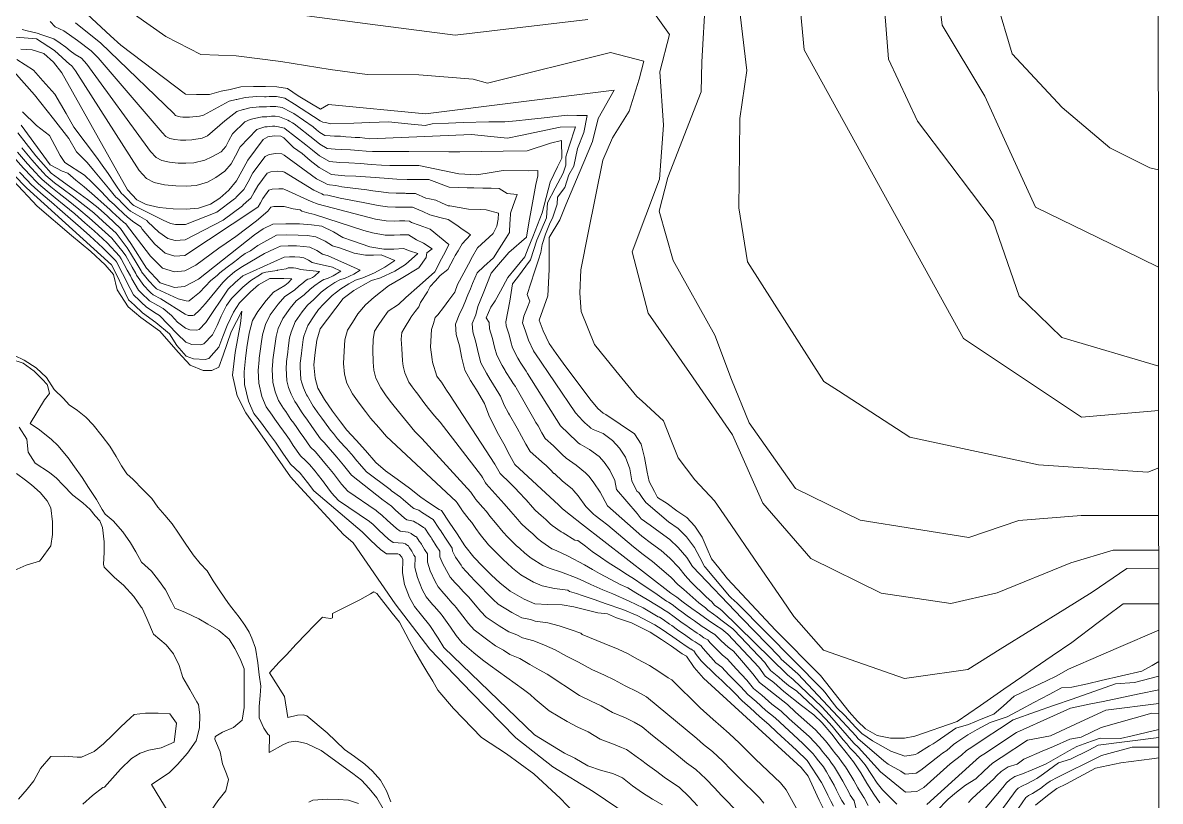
# Model space of a CAD drawing. Header units: metres. Extents: x 47 to 1988, y 46 to 663.
# Drawn here: x 567.4 to 788.3, y 393.2 to 544.3 of the extents above; entities that cross this region are included whole.
import ezdxf

# ---------------------------------------------------------------- set-up
doc = ezdxf.new("R2010")
doc.units = ezdxf.units.M
doc.layers.add('01_Fina', color=7, linetype='Continuous')

msp = doc.modelspace()

# ---------------------------------------------------------------- linework, layer by layer
at = {"layer": '01_Fina', "linetype": 'Continuous', "lineweight": 9}
for p, q in [((578.78, 537.42), (578.78, 537.42)), ((576.52, 536.17), (576.52, 536.17)), ((608.98, 529.36), (608.98, 529.36)), ((620.19, 528.49), (620.19, 528.49)), ((610.26, 527.43), (610.26, 527.43)), ((619.53, 526.93), (619.53, 526.93)), ((611.54, 525.5), (611.54, 525.5)), ((618.2, 523.8), (618.2, 523.8)), ((618.86, 525.36), (618.86, 525.36)), ((626.99, 512.8), (626.99, 512.8)), ((626.62, 510.8), (626.62, 510.8)), ((620.19, 492.4), (620.19, 492.4)), ((593.94, 487.46), (593.94, 487.46)), ((647.49, 487.08), (647.49, 487.08)), ((655.36, 487.62), (655.36, 487.62)), ((657.94, 486.09), (657.94, 486.09)), ((615.81, 468.12), (615.81, 468.12)), ((623.09, 458.55), (623.09, 458.55)), ((656.66, 456.01), (656.66, 456.01)), ((657.26, 454.97), (657.26, 454.97)), ((650.48, 426.99), (650.48, 426.99)), ((724.05, 409.88), (724.05, 409.88)), ((724.77, 410.62), (724.77, 410.62)), ((744.55, 404.61), (744.55, 404.61)), ((746.02, 402.54), (746.02, 402.54))]:
    msp.add_line(p, q, dxfattribs=at)
at = {"layer": '01_Fina', "lineweight": 9}
for points in [[(49.18, 45.57), (788.27, 45.57), (787.83, 663.43), (48.74, 663.43), (49.18, 45.57)], [(787.97, 469.01), (772.97, 467.75), (750.08, 483), (719.12, 539.02), (716.7, 565.28), (717.32, 583.32), (671.51, 593.63), (641.95, 594.26), (608.88, 605.38), (593.62, 615.23), (569.7, 639.14), (557.33, 657.28), (551.29, 663.43)], [(787.95, 496.85), (781.23, 500.12), (764.02, 508.49), (758.04, 521.62), (754.2, 530.05), (745.96, 543.8), (742.28, 573.61), (733.75, 591.79), (731.06, 597.53), (730.93, 608.64), (722.66, 608.54), (719.12, 608.5), (714.97, 608.46), (707.65, 610.32), (693.7, 609.61), (685.89, 610.59), (665.11, 616.32), (632.5, 631.26), (620.37, 636.82), (596.03, 654.22), (594.48, 659.66), (593.41, 663.43)], [(787.94, 515.71), (786.22, 516.1), (778.51, 520.01), (769.21, 527.84), (759.55, 538.23), (756.48, 548.43), (755.01, 564.32), (753.42, 575.81), (739.02, 605.91), (738.64, 616.65), (733.35, 617.94), (724.86, 619.99), (713.07, 622.85), (697.55, 620.54), (675.77, 625.43), (658.4, 633.38), (646.17, 640.84), (637.1, 646.37), (630.14, 652.7), (623.66, 659.3), (621.56, 663.43)], [(787.97, 477.61), (769.19, 483.2), (764.64, 487.57), (760.85, 491.21), (755.82, 505.77), (747.39, 516.88), (741.12, 525.14), (735.51, 537.18), (733.96, 556.99)], [(788, 431.52), (781.06, 431.52), (777.76, 429.03), (776.25, 427.9), (771.12, 424.03), (767.3, 421.41), (763.81, 419.01), (761.38, 417.34), (757.93, 414.96), (753.34, 411.81), (748.82, 408.7), (740.62, 405.82), (738.63, 405.47), (735.88, 405.42), (733.32, 405.94), (731.05, 407.25), (729.51, 408.74), (727.88, 410.55), (722.3, 417.58), (713.57, 426.39), (704.26, 436.35), (702.57, 438.49), (701.15, 440.25), (700.28, 442.2), (699.35, 444.42), (697.89, 446.55), (696.33, 448.25), (694.42, 449.55), (692.52, 450.98), (690.68, 452.16), (690.04, 453.32), (689.02, 455.27), (688.64, 457.04), (688.15, 459.91), (687.47, 462.5), (686.19, 464.5), (680.63, 468.23), (680.08, 468.51), (679.09, 469.42), (677.51, 471.27), (672.33, 478.24), (670.97, 480.09), (669.64, 482.04), (668.48, 484.49), (667.69, 486.58), (669.34, 491.26), (669.59, 496.38), (669.59, 502.61), (671.66, 506.02), (672.88, 508.95), (675.44, 515.08), (676.33, 517.21), (678, 521.22), (679.11, 525.67), (682.24, 531.2), (645.61, 526.57), (626.76, 528.39), (625.22, 527.49), (623.17, 528.75), (620.85, 530.06), (618.83, 531.48), (616.75, 531.86), (614.56, 531.88), (612.23, 531.89), (609.74, 531.82), (607.7, 531.3), (605.9, 531.02), (603.65, 530.36), (601.16, 530.37), (598.97, 530.39), (586.43, 539.89), (584.46, 541.7), (577.11, 548.49)], [(787.99, 448.66), (772.95, 448.66), (760.84, 447.71), (751.1, 444.38), (730.02, 447.76), (717.45, 453.9), (708.43, 466.6), (704.99, 475.02), (701.77, 483.62), (693.7, 498.1), (690.97, 507.71), (692.63, 514.24), (699.16, 530.89), (699.27, 536.71), (699.96, 549.2)], [(787.98, 457.87), (785.89, 457.05), (764.63, 458.49), (739.64, 463.84), (725.81, 472.81), (722.96, 474.66), (708.15, 497.87), (706.44, 508.37), (706.56, 519.23), (706.63, 525.68), (707.99, 535.03), (707.15, 542.07), (706.31, 549.22)], [(787.99, 438.45), (781.8, 438.34), (775.04, 433.78), (769.74, 430.49), (757.2, 422.71), (750.88, 418.79), (740.87, 417.34), (738.6, 417.01), (722.86, 422.53), (717.13, 429.07), (714.91, 432.3), (710.18, 439.16), (704.15, 447.91), (701.69, 451.48), (697.88, 455.59), (694.64, 459.83), (693.14, 463.7), (691.83, 467.05), (687.68, 470.81), (686.64, 471.75), (682.56, 476.74), (678.41, 481.81), (675.81, 488.22), (675.59, 491.81), (675.74, 496.33), (677.17, 503.47), (680.02, 517.61), (681.91, 521.92), (685.15, 527.11), (687.09, 533.29), (688.01, 536.83), (681.52, 538.52), (657.65, 532.54), (654.87, 533.35), (644.31, 534.14), (634.25, 534.21), (627.07, 535.22), (617.52, 536.73), (608.83, 537.87), (602, 538.09), (595.16, 541.63), (589.12, 545.87)], [(677.13, 544.88), (651.37, 541.83), (634.87, 544), (610.26, 547.24)], [(787.99, 441.91), (779.1, 441.91), (770.89, 439.44), (756.58, 433.66), (747.6, 431.56), (734.07, 433.55), (720.42, 440.31), (711.09, 451.03), (705.24, 464.28), (696.84, 476.4), (688.86, 487.92), (685.76, 499.83), (691.01, 513.93), (691.82, 524.37), (691.12, 534.74), (692.97, 541.96), (690.07, 546.05)], [(788.01, 420.31), (786.69, 419.57), (784.73, 418.46), (776.79, 416.62), (774.16, 416.01), (771.12, 415.31), (769.08, 415.19), (766.69, 413.92), (763.71, 412.33), (761.36, 411.09), (758.55, 409.59), (755.25, 408.51), (752.7, 407.09), (750.93, 406.1), (748.8, 404.69), (748.12, 404.24), (747.47, 403.66), (746.82, 403.03), (746.02, 402.54), (745.32, 402), (741.79, 399.2), (740.88, 398.65), (738.75, 398.44), (737.89, 399.04), (735.41, 400.42), (734.6, 401.07), (729.54, 405.4), (729.23, 405.8), (724.77, 410.62), (717.9, 417.95), (716.87, 418.81), (716.22, 419.41), (714.66, 420.74), (714.31, 421.24), (707.12, 428.67), (697.46, 438.74), (696.32, 440.52), (694.67, 442.41), (693.02, 443.98), (691.14, 445.33), (689.25, 446.77), (687.46, 448.02), (686.69, 449.01), (682.69, 453.71), (682.38, 455.44), (681.37, 457.47), (680.31, 458.97), (679.31, 460.08), (677.46, 461.47), (675.64, 462.5), (675.31, 462.67), (674.98, 463), (671.8, 466.07), (665.4, 476.21), (665.14, 476.64), (663.98, 478.43), (663.91, 478.54), (663.52, 479.18), (662.51, 481.18), (662.15, 482.37), (661.82, 483.71), (661.25, 485.45), (661.19, 486.25), (661.98, 490.23), (662.52, 493.63), (663.45, 494.86), (665.98, 498.23), (667.25, 502.1), (669.08, 506.39), (669.29, 509.29), (670.81, 512.18), (672.33, 515.05), (672.85, 516.65), (672.87, 518.22), (673.53, 520.34), (674.7, 524.08), (671.76, 524.01), (664.07, 522.37), (661.52, 521.9), (658.32, 522.21), (654.55, 522.57), (634.8, 521.72), (632.82, 522.03), (631.94, 522.03), (631.14, 522.06), (630.15, 522.14), (629.1, 522.23), (627.95, 522.29), (627.1, 522.3), (626.08, 522.41), (625.11, 522.96), (624.42, 523.51), (623.79, 524.04), (620.03, 526.64), (619.53, 526.93), (617.79, 527.81), (616.54, 528.04), (615.46, 528.04), (614.72, 527.97), (614.49, 527.97), (613.32, 527.98), (611.48, 527.74), (610.26, 527.43), (610.17, 527.42), (609, 527.02), (606.63, 525.26), (603.29, 522.31), (602.23, 521.84), (600.21, 521.54), (599.05, 521.48), (598.03, 521.5), (596.93, 521.6), (595.93, 521.83), (595.21, 522.21), (594.48, 522.98), (582.04, 537.43), (580.67, 538.85), (578.03, 540.85), (575.37, 542.7), (573.71, 543.5), (572.74, 544.48)], [(788, 426.4), (780.14, 423.01), (776.76, 421.56), (770.43, 418.83), (768.09, 417.47), (766.16, 416.54), (762.77, 414.92), (759.92, 413.56), (757.81, 411.72), (755.97, 410.11), (753.53, 409.11), (751.07, 408.1), (748.56, 407.4), (744.95, 404.86), (744.55, 404.61), (744.2, 404.34), (743.46, 403.92), (741.2, 402.51), (740.73, 402.24), (738.69, 401.95), (735.94, 402.92), (732.41, 404.91), (730.3, 406.33), (729.08, 407.58), (727.06, 409.85), (725.49, 411.35), (724.09, 413.07), (723.2, 414.3), (722.7, 414.86), (706.09, 431.63), (704.97, 432.68), (704.63, 432.97), (699.93, 438.61), (699.8, 438.76), (698.87, 440.47), (697.84, 442.47), (696.28, 444.48), (694.67, 446.12), (692.78, 447.44), (688.36, 451.17), (687.67, 452.13), (687.01, 453.14), (686.67, 453.4), (685.66, 455.38), (685.26, 457.68), (684.42, 459.99), (683.25, 461.73), (681.93, 463.2), (680.09, 464.53), (678.14, 465.36), (677.7, 465.59), (677.53, 465.76), (677.44, 465.84), (676.56, 466.66), (676.5, 466.72), (676.17, 467.04), (674.74, 468.57), (666.81, 480.23), (666.78, 480.29), (666.58, 480.62), (665.59, 482.64), (665.32, 483.43), (665.03, 484.43), (664.47, 486.01), (664.71, 487.32), (665.4, 489.06), (665.88, 490.26), (665.35, 491.56), (666.79, 495.93), (667.55, 498.23), (668.03, 499.68), (668.23, 501.24), (668.88, 503.27), (669.71, 505.18), (670.3, 506.53), (671.17, 509.06), (671.26, 510.41), (672.69, 512.29), (673.41, 514.73), (674.43, 516.43), (675.14, 519.89), (676.33, 522.96), (676.99, 526.25), (674.99, 526.29), (673.13, 526.32), (668.65, 525.84), (665.59, 525.51), (663.19, 525.25), (661.04, 525.02), (657.93, 525.05), (652.91, 524.92), (650.06, 524.79), (646.9, 524.66), (645.54, 524.31), (642.18, 524.65), (638.43, 525.02), (634.79, 524.9), (631.71, 524.8), (627.25, 524.65), (626.16, 524.9), (625.65, 524.95), (625.16, 525.23), (620.19, 528.49), (618.31, 529.64), (616.65, 529.95), (615.25, 529.96), (614.64, 529.92), (614.33, 529.92), (612.78, 529.93), (610.61, 529.78), (608.98, 529.36), (608.86, 529.35), (607.45, 529.02), (602.49, 526.34), (601.7, 526.11), (599.76, 525.96), (599.01, 525.93), (598.5, 525.94), (597.95, 526), (597.45, 526.11), (597.09, 526.3), (596.72, 526.68), (584.24, 538.66), (582.56, 540.28), (577.64, 544.28)], [(737.14, 392.61), (734.34, 395.4), (733.31, 396.72), (732.2, 398.42), (730.98, 400.25), (729.68, 401.82), (729.64, 401.88), (728.88, 402.66), (728.03, 403.56), (727.4, 404.34), (726.72, 405.14), (724.6, 407.75), (723.33, 409.15), (723.32, 409.15), (721.89, 410.62), (717.68, 414.58), (716.08, 415.64), (714.93, 416.65), (714.24, 417.28), (712.59, 418.56), (711.89, 419.56), (711.47, 420.12), (705.54, 426.41), (705.26, 426.63), (702.96, 428.42), (702.22, 429), (701.51, 429.5), (700.42, 430.3), (700, 430.74), (698.71, 431.73), (695.77, 434.3), (694.63, 435.29), (693.3, 436.62), (691.44, 438.26), (689.7, 439.72), (687.86, 441.11), (685.98, 442.56), (680.99, 446.75), (679.63, 447.81), (678.52, 448.67), (678.21, 448.91), (676.73, 450.38), (675.26, 452.44), (674.43, 453.44), (674.08, 453.82), (672.19, 455.34), (670.66, 456.77), (670.55, 456.83), (669.87, 457.49), (669.54, 457.82), (668.96, 458.39), (668.72, 458.61), (665.92, 461.06), (665.08, 462.49), (663.4, 465.57), (661.89, 468.19), (661.7, 468.53), (660.85, 470.06), (660.16, 471.8), (660.05, 472.02), (659.82, 472.34), (659.32, 473.18), (658.31, 474.82), (658.18, 475.03), (657.42, 476.29), (656.35, 478.27), (655.81, 480.26), (655.4, 482.27), (654.8, 484.32), (654.69, 485.92), (655.36, 487.62), (655.79, 489.2), (656.8, 491.76), (658.35, 495.68), (659.39, 496.89), (661.8, 499.71), (665.19, 502.64), (665.68, 505.41), (666.24, 508.6), (667, 512.87), (667.44, 514.57), (667.4, 515.58), (665.63, 515.51), (660.67, 515.57), (657.56, 515.07), (655.53, 514.75), (652.09, 514.98), (644.28, 516.54), (642.02, 516.55), (640.42, 516.56), (638.66, 516.58), (637.06, 516.62), (635.08, 516.78), (632.98, 516.96), (630.69, 517.09), (628.99, 517.12), (626.94, 517.34), (625.01, 518.44), (623.63, 519.54), (622.36, 520.6), (618.37, 523.7), (618.2, 523.8), (616.75, 524.14), (616.33, 524.22), (615.9, 524.21), (614.88, 524.06), (614.42, 524.06), (612.82, 523.56), (609.6, 520.16), (608.69, 518.45), (607.85, 516.92), (606.66, 515.47), (604.89, 514.25), (603.3, 513.32), (601.1, 512.68), (599.12, 512.57), (597.1, 512.6), (594.9, 512.82), (592.89, 513.28), (591.45, 514.02), (589.99, 515.57), (577.65, 534.96), (576.88, 536), (576.52, 536.17), (573.57, 538.91), (570.06, 541.16), (564.41, 541.59)], [(788.01, 417.5), (783.26, 416.27), (779.56, 415.96), (771.18, 413.03), (767.75, 411.83), (764.03, 410.54), (759.69, 409.02), (757.04, 407.26), (754.29, 405.44), (751.66, 403.69), (750.65, 403.02), (749.68, 402.15), (747.5, 400.46), (742.38, 395.88), (741.03, 395.07), (738.81, 394.93), (733.96, 398.89), (729.67, 403.66), (728.79, 404.48), (724.05, 409.88), (722.56, 411.52), (716.99, 416.8), (715.9, 417.73), (703.14, 430.23), (702.55, 430.66), (701.73, 431.26), (701.22, 431.89), (700.1, 432.89), (697.12, 435.79), (696.04, 437.01), (694.81, 438.57), (693.06, 440.34), (691.36, 441.85), (689.5, 443.22), (687.61, 444.66), (680.92, 450.5), (679.5, 453.2), (678.32, 454.96), (677.37, 456.2), (676.69, 456.95), (674.83, 458.41), (672.93, 459.75), (672.17, 460.5), (671.49, 461.14), (670.44, 462.16), (668.86, 463.56), (668.19, 464.69), (667.51, 466.04), (667.04, 466.72), (666.64, 467.42), (663.2, 473.4), (663.07, 473.65), (662.61, 474.27), (662.23, 474.91), (661.15, 476.62), (661.05, 476.78), (660.47, 477.73), (659.43, 479.73), (658.98, 481.32), (658.61, 482.99), (658.03, 484.88), (657.94, 486.09), (657.38, 486.99), (658.28, 489.05), (659.11, 490.29), (660.14, 492.19), (661.58, 494.81), (663.1, 496.65), (664.9, 498.82), (665.57, 500.52), (666.42, 502.71), (668.24, 507.38), (669.79, 513.33), (671.24, 516.3), (672.06, 518.01), (672.04, 521.44), (669.89, 520.9), (665.35, 519.44), (660.66, 519.36), (652.29, 519.2), (650.12, 519.22), (642.36, 519.26), (637.82, 519.29), (636.62, 519.3), (635.3, 519.3), (634.1, 519.34), (632.61, 519.46), (631.04, 519.6), (629.32, 519.69), (628.04, 519.71), (626.51, 519.88), (625.06, 520.7), (624.03, 521.53), (620.12, 524.66), (619.75, 524.87), (619.2, 525.17), (618.86, 525.36), (617.27, 525.98), (616.44, 526.13), (615.68, 526.12), (614.8, 526.01), (614.65, 526.01), (613.87, 526.02), (612.36, 525.7), (611.54, 525.5), (610.55, 525.02), (608.12, 522.71), (607.43, 521.43), (606.8, 520.28), (605.9, 519.19), (604.09, 518.28), (602.76, 517.58), (600.65, 517.11), (599.09, 517.02), (597.56, 517.05), (595.92, 517.21), (594.41, 517.55), (593.33, 518.12), (592.23, 519.27), (579.85, 536.2), (578.78, 537.42), (577.56, 538.1), (576.59, 538.84), (575.75, 539.56), (574.64, 540.31), (573.43, 541.13), (571.09, 541.91), (570.19, 542.26), (568.25, 542.71), (567.3, 542.93)], [(733.81, 392.9), (732.67, 394.54), (731.28, 396.68), (730.14, 398.69), (728.72, 400.87), (727.28, 402.64), (725.93, 404.33), (724.49, 406.21), (722.61, 408.41), (721.03, 409.97), (718.64, 411.76), (715.17, 414.49), (713.24, 416.22), (711.55, 417.46), (710.35, 419.19), (704.34, 425.61), (703.13, 426.6), (701.92, 427.35), (700.47, 428.34), (698.78, 429.58), (697.33, 430.58), (695.64, 431.82), (694.43, 432.81), (693.22, 433.56), (675.9, 447.02), (673.74, 448.72), (672.21, 449.93), (671.49, 450.67), (662.98, 458.56), (661.97, 460.3), (660.83, 462.55), (659.78, 464.38), (658.83, 466.23), (657.89, 468.13), (657.03, 470.4), (655.48, 473.02), (654.36, 474.85), (653.27, 476.82), (652.64, 479.2), (652.19, 481.56), (651.58, 483.75), (651.44, 485.76), (652.28, 487.88), (652.71, 488.77), (653.21, 489.99), (653.83, 491.45), (654.31, 492.61), (654.75, 493.67), (655.63, 495.76), (656.94, 496.95), (658.82, 498.64), (659.93, 500.42), (661.24, 502.51), (661.91, 503.57), (661.94, 504.2), (661.96, 504.79), (661.99, 505.45), (662.02, 505.9), (662.08, 507.29), (662.64, 508.81), (663.42, 510.93), (661.48, 511.13), (659.9, 512.13), (658.38, 512.16), (656.71, 512.2), (654.97, 512.24), (653.68, 512.26), (650.2, 512.34), (646.22, 513.82), (644.22, 513.83), (642.02, 513.85), (640.01, 513.91), (637.55, 514.11), (634.92, 514.33), (632.06, 514.49), (629.93, 514.53), (627.37, 514.8), (624.96, 516.18), (623.23, 517.55), (621.65, 518.88), (619.97, 520.07), (618.09, 521.93), (617.54, 522.23), (616.23, 522.31), (614.96, 522.1), (614.1, 521.63), (611.09, 517.61), (609.95, 515.47), (608.9, 513.56), (607.41, 511.75), (605.69, 510.22), (603.83, 509.05), (601.54, 508.26), (599.16, 508.11), (596.63, 508.15), (593.88, 508.42), (591.37, 509), (589.57, 509.93), (587.74, 511.86), (574.99, 534.57), (573.39, 536.59), (571.46, 538.33), (569.25, 539.04), (567.01, 539.12)], [(731.57, 392.39), (730.77, 393.85), (730.72, 393.95), (729.72, 395.48), (729.54, 395.81), (728.75, 397.23), (728.4, 397.9), (727.17, 399.86), (726.54, 400.74), (725.81, 401.72), (725.31, 402.35), (724.6, 403.23), (724.02, 403.97), (723.29, 404.93), (721.36, 407.08), (717.43, 410.48), (715.89, 411.95), (710.44, 416.27), (709.18, 417.93), (707.32, 420.05), (705.38, 422.32), (704.38, 423.1), (703.03, 424.31), (702.25, 425.08), (701.77, 425.55), (700.8, 426.14), (699.99, 426.7), (699.64, 426.94), (699.32, 427.14), (697.82, 428.23), (697.08, 428.74), (696.39, 429.21), (695.37, 429.95), (694.76, 430.4), (693.53, 431.35), (692.81, 431.8), (692.42, 432.04), (690.12, 433.63), (687.69, 435.27), (686.21, 436.3), (684.82, 437.12), (683.14, 438.21), (681.07, 439.55), (679.6, 440.57), (677.96, 441.69), (676.64, 442.72), (675.21, 443.79), (674.59, 443.89), (672.36, 445.28), (671.94, 445.47), (670.18, 446.74), (669.78, 447.06), (668.96, 447.87), (668.06, 448.63), (666.98, 449.59), (666.87, 449.7), (666.35, 450.29), (665.18, 451.68), (663.65, 453.26), (663.15, 453.84), (662.05, 454.92), (660.12, 456.77), (659.09, 458.6), (650.28, 472.12), (649.67, 473), (648.68, 474.5), (648.43, 474.82), (648.13, 475.23), (647.81, 475.68), (646.94, 478.42), (646.9, 478.93), (646.59, 481.3), (646.8, 484.75), (647.13, 485.89), (647.49, 487.08), (648.03, 487.6), (649.09, 489.03), (650.11, 490.42), (651.27, 492), (651.79, 493.46), (653.02, 495.72), (653.93, 497.39), (654.75, 498.9), (655.67, 500.59), (658.73, 503.34), (659.47, 504.78), (659.72, 506.13), (659.76, 507.29), (657.38, 507.99), (656.25, 508.03), (653.96, 508.11), (650.32, 508.72), (650, 508.77), (648.69, 509.35), (647.58, 509.85), (646.35, 510.11), (645.67, 510.25), (643.64, 511.15), (641.88, 511.16), (641.65, 511.17), (640.19, 511.21), (639.9, 511.19), (638.43, 511.28), (636.99, 511.45), (635.35, 511.68), (634.22, 511.86), (629.35, 512.43), (628.19, 512.67), (626.99, 512.8), (626.6, 512.85), (626.13, 513.12), (624.45, 513.97), (618.17, 518.59), (617.69, 518.83), (616.53, 518.89), (615.26, 518.73), (614.47, 518.34), (612.06, 515.13), (611.14, 513.42), (610.3, 511.89), (609.99, 511.6), (608.92, 510.47), (608.74, 510.25), (608.51, 510.1), (605.06, 507.49), (598.99, 505.11), (597.04, 505.09), (596.11, 505.28), (594.66, 505.94), (590.37, 508.07), (588.94, 508.82), (588.72, 509.02), (587.54, 510.23), (586.89, 510.9), (586.6, 511.15), (585.36, 512.96), (583.96, 515), (582.82, 516.63), (581.73, 518.21), (577.34, 523.98), (575.81, 526.67), (573.65, 530.4), (571.33, 533.02), (569.5, 535.07), (566.24, 537.14)], [(730.34, 386.99), (728.83, 393.26), (728.08, 394.41), (727.8, 394.95), (727.08, 396.28), (726.67, 397.1), (725.61, 398.85), (725, 399.82), (724.34, 400.81), (723.96, 401.28), (723.27, 402.14), (722.65, 402.92), (722.09, 403.65), (720.12, 405.76), (716.22, 409.19), (714.68, 410.66), (712.86, 412.02), (710.94, 413.77), (709.32, 415.08), (708, 416.68), (705.92, 418.91), (704.26, 420.77), (703.18, 421.59), (700.9, 423.95), (700.4, 424.49), (699.68, 424.94), (699.07, 425.36), (698.81, 425.54), (698.34, 425.81), (696.86, 426.88), (696.15, 427.38), (695.46, 427.85), (694.39, 428.61), (693.88, 428.98), (692.63, 429.9), (691.91, 430.34), (691.62, 430.52), (688.98, 432.17), (686.44, 433.65), (684.9, 434.62), (683.38, 435.28), (681.6, 436.23), (679.4, 437.4), (678.04, 438.2), (676.5, 439.09), (673.29, 440.75), (670.98, 441.85), (670.16, 442.21), (668.16, 443.54), (667.35, 444.19), (666.44, 445.07), (665.65, 445.74), (664.4, 446.9), (664.18, 447.12), (663.51, 447.85), (662.2, 449.44), (660.88, 450.89), (657.37, 454.82), (657.26, 454.97), (656.66, 456.01), (656.49, 456.35), (648.42, 466.74), (647.32, 467.98), (646.19, 469.4), (645.29, 470.56), (644.1, 472.18), (643.6, 472.83), (642.99, 473.64), (642.36, 474.55), (641.61, 476.31), (641.24, 477.63), (641.16, 478.67), (641, 481.04), (640.88, 482.84), (641.01, 484.19), (641.49, 484.92), (642.74, 487.1), (642.81, 487.22), (643.59, 488.22), (644.33, 489.15), (644.6, 489.96), (646.01, 492.07), (646.53, 493.11), (647.46, 494.13), (648.45, 495.22), (649.94, 496.41), (651.08, 498.61), (651.38, 499.11), (651.93, 500.01), (652.74, 501.34), (654.37, 503.12), (653.63, 503.62), (652.73, 504.24), (651.66, 504.97), (650, 506.1), (648.67, 506.44), (646.46, 507.01), (645.06, 507.61), (643.06, 508.47), (641.75, 508.48), (641.57, 508.49), (640.36, 508.5), (639.78, 508.47), (638.21, 508.54), (636.44, 508.79), (634.77, 509.11), (633.52, 509.39), (629.04, 510.2), (626.62, 510.8), (625.82, 510.9), (625.46, 511.1), (623.94, 511.76), (618.24, 515.25), (617.84, 515.43), (616.83, 515.48), (615.55, 515.35), (614.83, 515.06), (613.03, 512.65), (612.34, 511.37), (611.71, 510.22), (611.31, 509.92), (610.21, 508.92), (610.07, 508.76), (606.3, 505.93), (598.94, 502.11), (596.99, 502.04), (595.59, 502.4), (593.85, 503.61), (591.69, 505.62), (591.49, 505.91), (588.3, 507.71), (587.87, 508.1), (586.61, 509.35), (586.03, 509.94), (585.46, 510.45), (584.02, 512.2), (582.42, 514.14), (581.12, 515.67), (579.88, 517.17), (577.84, 519.24), (576.36, 521.79), (573.34, 525.64), (569.65, 530.31), (565.67, 534.79)], [(726.94, 392.57), (726.44, 393.33), (726.06, 394.08), (725.4, 395.33), (724.93, 396.31), (724.06, 397.84), (723.46, 398.9), (722.87, 399.9), (722.62, 400.21), (721.94, 401.04), (721.28, 401.87), (720.89, 402.37), (718.88, 404.43), (713.47, 409.36), (711.7, 410.79), (709.8, 412.54), (708.21, 413.89), (706.83, 415.42), (704.53, 417.76), (703.13, 419.22), (701.97, 420.08), (699.55, 422.82), (699.04, 423.44), (698.56, 423.74), (698.15, 424.02), (697.98, 424.14), (697.37, 424.48), (695.9, 425.54), (695.21, 426.02), (694.53, 426.49), (693.41, 427.28), (693, 427.56), (691.73, 428.44), (691.01, 428.89), (690.81, 429.01), (687.85, 430.71), (685.18, 432.04), (681.95, 433.43), (680.06, 434.25), (677.72, 435.25), (676.47, 435.84), (675.04, 436.5), (671.98, 437.62), (669.61, 438.41), (668.36, 438.96), (666.13, 440.35), (664.92, 441.33), (663.91, 442.27), (663.23, 442.85), (661.82, 444.21), (661.5, 444.54), (660.68, 445.42), (659.21, 447.21), (658.12, 448.51), (657.44, 449.45), (656.75, 450.21), (655.3, 451.84), (655.24, 451.94), (654.56, 452.95), (654.41, 453.18), (644.89, 463.6), (643.54, 464.97), (642.1, 466.68), (640.92, 468.13), (639.51, 469.86), (638.77, 470.83), (637.85, 472.06), (636.9, 473.42), (635.98, 475.33), (635.54, 476.85), (635.42, 478.4), (635.4, 480.78), (635.42, 482.79), (635.73, 484.41), (636.44, 485.5), (637.24, 486.76), (638.36, 488.31), (640.34, 489.58), (641.77, 490.94), (644.42, 493.31), (647.4, 495.96), (648.7, 498.44), (649.46, 499.91), (650.16, 501.24), (646.48, 504.2), (644.36, 504.96), (642.87, 505.49), (642.49, 505.79), (641.61, 505.8), (640.54, 505.8), (639.67, 505.75), (637.98, 505.81), (635.88, 506.13), (624.79, 509.09), (623.42, 509.55), (618.32, 511.91), (617.99, 512.03), (617.13, 512.06), (615.84, 511.97), (615.2, 511.77), (613.99, 510.17), (613.54, 509.31), (613.11, 508.55), (612.64, 508.24), (598.89, 499.11), (596.94, 498.99), (595.08, 499.53), (593.03, 501.28), (590.6, 504.22), (590.3, 504.66), (588.68, 505.77), (587.66, 506.59), (587.02, 507.18), (585.69, 508.47), (585.18, 508.98), (584.32, 509.74), (582.67, 511.45), (580.88, 513.28), (579.41, 514.71), (575.54, 517.15), (574.65, 518.48), (572.58, 522.4), (570.07, 524.31), (567.32, 526.98)], [(567.12, 524.4), (572.75, 516.72), (575.07, 515.49), (576.16, 515.08), (577.7, 513.75), (579.35, 512.42), (581.33, 510.69), (583.18, 509.03), (584.32, 508.02), (584.77, 507.6), (586.17, 506.27), (587.02, 505.48), (587.38, 505.29), (592.22, 498.95), (594.56, 496.65), (596.89, 495.94), (598.84, 496.11), (601.03, 497.25), (605.46, 500.53), (606.87, 501.51), (608.76, 502.81), (612.78, 505.82), (614.96, 507.69), (615.56, 508.49), (616.13, 508.59), (617.43, 508.64), (618.14, 508.63), (618.39, 508.57), (619.89, 508.19), (621.24, 507.95), (621.56, 507.68), (622.92, 507.34), (624.12, 507.08), (624.27, 507.01), (633.63, 503.98), (635.32, 503.47), (637.76, 503.07), (639.55, 503.03), (640.71, 503.1), (641.41, 503.12), (641.47, 503.11), (642.31, 503.11), (643.83, 502.11), (645.21, 501.52), (646.9, 500.41), (645.84, 499.64), (645.72, 498.69), (644.29, 496.71), (640.87, 494.67), (638.4, 493.2), (635.64, 491.02), (633.97, 489.52), (632.46, 487.76), (631.4, 486.09), (630.44, 484.63), (629.96, 482.74), (629.8, 480.52), (629.68, 478.13), (629.85, 476.06), (630.35, 474.34), (631.45, 472.29), (632.71, 470.47), (633.93, 468.84), (634.92, 467.54), (636.54, 465.7), (638.02, 463.95), (651.55, 451.38), (651.76, 451.08), (652.66, 449.73), (652.74, 449.6), (654.1, 447.85), (654.59, 447.26), (655.35, 446.14), (656.23, 444.98), (657.84, 442.98), (658.81, 441.96), (659.24, 441.51), (660.82, 439.97), (661.39, 439.46), (662.48, 438.46), (664.1, 437.16), (666.58, 435.7), (668.23, 434.97), (670.68, 434.48), (673.25, 434.16), (673.58, 433.9), (674.91, 433.48), (676.05, 433.1), (678.52, 432.26), (680.51, 431.58), (683.93, 430.42), (686.72, 429.26), (690.01, 427.49), (690.11, 427.43), (690.83, 426.98), (692.13, 426.14), (692.42, 425.94), (693.6, 425.12), (694.28, 424.66), (694.95, 424.19), (696.39, 423.15), (697.14, 422.74), (697.23, 422.68), (697.43, 422.54), (697.68, 422.39), (698.19, 421.68), (699.1, 420.43), (702, 417.66), (703.14, 416.62), (705.66, 414.17), (707.09, 412.7), (708.65, 411.32), (710.55, 409.55), (712.26, 408.07), (713.81, 406.61), (717.63, 403.1), (719.69, 401.08), (722.51, 396.83), (723.19, 395.51), (723.72, 394.38), (724.32, 393.22), (724.8, 392.26)], [(723.16, 391.19), (722.04, 393.44), (720.95, 395.82), (719.93, 398.07), (718.53, 399.76), (699.56, 417.06), (697.8, 419.13), (696.31, 421.33), (695.42, 421.82), (693.35, 423.29), (691.44, 424.6), (689.21, 425.98), (685.59, 427.8), (682.67, 428.81), (680.97, 429.56), (679.08, 429.74), (676.98, 430.28), (674.38, 430.95), (672.12, 431.31), (669.37, 431.35), (666.86, 431.53), (664.79, 432.44), (662.07, 433.96), (660.05, 435.59), (658.4, 437.08), (656.66, 438.82), (655.01, 440.54), (653.24, 442.75), (651.74, 445.06), (650.18, 447.36), (648.7, 449.59), (648.28, 449.82), (646.17, 451.2), (644.68, 452.23), (642.51, 453.97), (640.09, 455.71), (637.83, 457.32), (635.99, 458.93), (633.93, 461.23), (632.17, 463.27), (630.34, 465.22), (629.1, 466.85), (627.57, 468.89), (625.99, 471.16), (624.71, 473.36), (624.15, 475.28), (623.94, 477.87), (624.21, 480.27), (624.5, 482.69), (625.16, 484.85), (629.59, 490.73), (631.7, 492.34), (633.51, 493.37), (635.12, 494.23), (636.88, 494.79), (639.67, 496.07), (641.73, 497.36), (644.1, 499.52), (642.52, 500.04), (641.33, 500.43), (639.44, 500.31), (637.54, 500.33), (634.77, 500.81), (631.44, 501.98), (629.53, 502.58), (627.71, 503.72), (625.48, 504.8), (623.45, 505.06), (621.14, 505.22), (618.46, 505.24), (615.93, 505.21), (614.07, 504.27), (612.38, 503.13), (601.5, 494.54), (598.79, 493.11), (596.84, 492.89), (594.05, 493.78), (591.4, 496.62), (588.41, 501.41), (586.38, 504.37), (583.85, 506.72), (582.04, 508.33), (579.98, 509.94), (577.81, 511.55), (576, 512.8), (574.31, 514.04), (572.94, 515.07), (571.41, 516.76), (569.96, 518.47), (568.06, 520.81), (566.42, 522.9)], [(566.37, 519.13), (568.35, 516.87), (569.85, 515.21), (570.6, 514.4), (571.18, 513.82), (572.84, 512.42), (574.48, 511.11), (576.21, 509.78), (578.32, 508.09), (580.32, 506.42), (582.12, 504.81), (584.67, 502.47), (586.91, 499.77), (587.39, 499.01), (588.64, 496.82), (589.33, 495.64), (589.51, 495.26), (590.88, 493.26), (591.99, 492.13), (592.25, 491.88), (592.7, 491.45), (594.24, 490.69), (598.92, 487.69), (599.5, 487.48), (600.4, 487.43), (600.69, 487.52), (601.69, 488.5), (602.88, 489.81), (606.22, 493.89), (607.14, 494.8), (608.6, 496), (610.05, 496.97), (614.33, 499.47), (616.31, 500.38), (617.42, 500.94), (618.94, 500.96), (620.55, 500.95), (621.94, 500.86), (623.15, 500.7), (624.49, 500.05), (625.58, 499.36), (626.73, 499.01), (632.9, 496.24), (631.67, 495.46), (630, 494.69), (628.94, 494.36), (627.97, 493.84), (626.65, 492.98), (625.33, 491.97), (623.93, 490.58), (622.66, 489.45), (621.67, 488.16), (620.3, 486.21), (619.5, 484.2), (619.22, 483.1), (618.96, 481.13), (618.85, 480.36), (618.63, 478.53), (618.61, 478.36), (618.54, 477.22), (618.68, 474.79), (618.98, 473.51), (619.5, 472.2), (620.26, 470.74), (620.56, 470.32), (621.64, 468.57), (622, 468.1), (622.66, 467.17), (623.38, 466.13), (623.97, 465.28), (625.22, 463.55), (625.94, 462.79), (626.71, 461.89), (627.99, 460.44), (628.37, 459.99), (629.65, 458.43), (629.93, 458.1), (631.23, 456.49), (637.37, 451.63), (637.59, 451.47), (638.97, 450.44), (639.72, 449.73), (641.55, 448.15), (642.01, 447.83), (643.29, 447.54), (643.94, 447.16), (644.17, 447), (645.2, 446.33), (645.45, 446.19), (646.3, 444.92), (646.52, 444.63), (646.69, 444.38), (646.85, 444.15), (647.51, 443.07), (647.7, 442.79), (648.38, 441.74), (648.4, 440.65), (648.97, 439.24), (649.99, 437.42), (650.38, 436.71), (651.35, 435.6), (652, 434.92), (652.98, 433.81), (653.63, 433.17), (653.99, 432.77), (655.27, 431.29), (656.36, 430.03), (657.41, 428.94), (659.9, 427.23), (661.76, 426.1), (663.36, 425.49), (664.43, 424.9), (666.64, 424.35), (668.68, 423.49), (670.8, 422.57), (673, 421.36), (675.29, 420.17), (677.9, 418.74), (680.39, 417.68), (682.26, 416.78), (684.37, 415.6), (686.77, 414.44), (688.52, 413.48), (698.26, 405.36), (699.61, 404.21), (701.34, 402.86), (703.31, 400.99), (704.98, 399.3), (706.39, 397.84), (710.48, 393.83), (711.32, 392.82)], [(718.06, 391.05), (715.62, 395.44), (714.51, 396.8), (709.71, 401.38), (708.26, 402.81), (706.56, 404.46), (704.58, 406.32), (702.92, 407.75), (701.43, 409.08), (698.94, 411.34), (693.44, 416.78), (692.72, 417.17), (690.93, 418.39), (689.11, 419.52), (686.79, 420.79), (684.81, 421.84), (682.99, 422.74), (680.28, 423.78), (676.04, 425.55), (675.78, 425.79), (673.89, 426.43), (671.53, 427.22), (669.38, 427.83), (666.9, 428.12), (665.97, 428.45), (664.31, 428.81), (662.34, 429.84), (659.74, 431.45), (658.75, 432.37), (657.66, 433.44), (656.39, 434.74), (656.01, 435.12), (655.16, 435.98), (654.33, 436.87), (653.54, 437.7), (652.7, 438.63), (652.5, 438.98), (651.45, 440.57), (650.82, 441.7), (650.78, 442.3), (649.87, 443.69), (649.62, 444.07), (648.79, 445.35), (648.58, 445.66), (648.35, 446), (648.21, 446.19), (647.08, 447.89), (646.74, 448.08), (645.37, 448.97), (645.05, 449.18), (644.31, 449.66), (643.34, 450.03), (643.11, 450.19), (641.3, 451.7), (640.74, 452.2), (639.02, 453.46), (638.73, 453.67), (634.16, 457.09), (633.16, 458.21), (631.93, 459.67), (631.59, 460.07), (630.27, 461.63), (629.9, 462.04), (628.52, 463.55), (627.73, 464.55), (627.16, 465.2), (625.98, 466.8), (625.47, 467.51), (624.72, 468.6), (624, 469.63), (623.82, 469.86), (622.66, 471.81), (622.49, 472.05), (621.91, 473.44), (621.57, 474.39), (621.41, 475.04), (621.25, 477.44), (621.27, 478.11), (621.28, 478.2), (621.5, 480.06), (621.58, 480.7), (621.85, 482.78), (622, 483.44), (622.73, 485.53), (624.01, 487.42), (624.85, 488.6), (625.81, 489.67), (627.46, 491.35), (629.17, 492.66), (630.74, 493.61), (632.03, 494.29), (633.44, 494.74), (635.67, 495.76), (637.71, 496.82), (639.63, 498.11), (637, 499.26), (635.48, 499.16), (633.96, 499.18), (631.75, 499.56), (629.08, 500.5), (627.55, 500.97), (626.1, 501.88), (624.32, 502.75), (622.69, 502.96), (620.85, 503.08), (618.7, 503.1), (616.67, 503.08), (613.06, 501.07), (611.59, 499.99), (610.6, 499.46), (609.59, 498.76), (609.14, 498.41), (608.29, 497.74), (607.06, 496.86), (605.65, 495.72), (605.14, 495.22), (603.92, 494.23), (601.75, 491.94), (600.42, 490.9), (599.74, 490.31), (599.6, 490.27), (599.15, 490.3), (598.86, 490.4), (597.55, 490.71), (593.37, 492.61), (593.15, 492.83), (592.95, 493.02), (591.85, 494.17), (590.45, 495.94), (590.36, 496.13), (589.59, 497.41), (588.3, 499.58), (587.66, 500.59), (585.52, 503.42), (582.98, 505.76), (581.18, 507.38), (579.15, 509.02), (577.01, 510.67), (575.24, 511.95), (573.57, 513.23), (571.9, 514.61), (571.41, 515.12), (570.63, 515.99), (569.16, 517.67), (567.22, 519.97)], [(706.45, 390.87), (703.08, 394.3), (701.7, 395.8), (700.06, 397.52), (698.1, 399.39), (696.3, 400.68), (695.1, 401.63), (693.34, 403.07), (689.69, 405.95), (687.7, 407.67), (687.34, 407.86), (686.1, 408.57), (684.44, 409.36), (681.94, 410.42), (679.71, 411.71), (677.79, 412.62), (675.51, 413.71), (669.2, 417.88), (667.7, 418.72), (665.83, 419.76), (663.89, 420.88), (661.96, 421.67), (660.76, 422.53), (659.21, 423.38), (657.45, 424.62), (655.08, 426.43), (653.97, 427.69), (652.88, 429.14), (651.59, 430.79), (651.24, 431.21), (650.81, 431.64), (649.66, 432.96), (649.17, 433.5), (648.07, 434.8), (647.48, 435.86), (646.49, 437.92), (645.98, 439.6), (645.98, 441.19), (645.52, 441.88), (645.4, 442.07), (644.9, 442.94), (644.8, 443.1), (644.68, 443.27), (644.4, 443.64), (643.83, 444.49), (643.66, 444.59), (642.98, 445.04), (642.82, 445.14), (642.26, 445.43), (640.67, 445.63), (639.98, 446.11), (638.14, 447.76), (637.21, 448.67), (636.16, 449.49), (636.02, 449.59), (630.51, 453.4), (629.3, 454.76), (627.93, 456.54), (627.72, 456.8), (626.47, 458.35), (626.08, 458.83), (624.9, 460.22), (624.15, 461.04), (623.28, 461.9), (621.95, 463.76), (621.28, 464.75), (620.61, 465.75), (620.01, 466.56), (619.47, 467.27), (618.46, 468.84), (618.04, 469.43), (617.09, 470.95), (616.4, 472.62), (615.94, 474.55), (615.84, 477), (615.95, 478.6), (615.98, 478.86), (616.2, 480.66), (616.33, 481.56), (616.6, 483.41), (617.01, 484.96), (617.88, 486.88), (619.33, 488.91), (620.47, 490.3), (622.06, 491.49), (623.2, 492.59), (624.12, 493.31), (625.2, 494.08), (625.85, 494.42), (626.55, 494.65), (627.67, 495.16), (629.14, 496.08), (627.57, 496.85), (624.37, 497.52), (623.61, 497.76), (622.88, 498.22), (621.99, 498.65), (621.18, 498.76), (620.26, 498.82), (619.18, 498.82), (618.17, 498.81), (610.13, 495.13), (608.63, 493.89), (607.3, 492.56), (602.96, 486.11), (601.64, 484.72), (601.2, 484.59), (599.86, 484.68), (598.98, 484.98), (597.43, 486.18), (596.26, 487.48), (594.67, 488.82), (593.6, 489.37), (592.03, 490.29), (591.35, 490.93), (591.03, 491.24), (589.9, 492.35), (588.56, 494.58), (588.29, 495.15), (587.7, 496.23), (586.48, 498.45), (586.16, 498.96), (583.81, 501.53), (581.26, 503.86), (579.46, 505.47), (577.48, 507.17), (575.41, 508.9), (573.71, 510.27), (572.11, 511.61), (570.47, 513.02), (569.78, 513.68), (569.07, 514.44), (567.55, 516.08), (565.52, 518.29)], [(698.42, 392.3), (696.81, 394.05), (694.86, 395.93), (692.99, 397.14), (691.93, 397.9), (690.53, 398.94), (688.72, 400.24), (687.34, 401.3), (686.97, 401.58), (684.83, 403.11), (684.65, 403.21), (683.69, 403.66), (682.11, 404.28), (679.52, 405.23), (677.17, 406.65), (675.19, 407.56), (673.12, 408.68), (669.61, 410.77), (666.92, 412.98), (665.9, 413.94), (664.61, 414.86), (658.15, 419.57), (656.67, 420.66), (655.01, 422.02), (652.75, 423.92), (651.58, 425.35), (650.48, 426.99), (649.18, 428.81), (648.86, 429.26), (648.64, 429.47), (647.33, 431.01), (646.98, 431.4), (645.76, 432.88), (644.98, 434.29), (644.02, 436.6), (643.56, 438.54), (643.58, 440.63), (643.35, 440.98), (643.29, 441.08), (642.96, 441.74), (642.91, 441.82), (642.85, 441.91), (642.49, 442.37), (642.21, 442.8), (642.12, 442.84), (641.78, 443.07), (641.7, 443.12), (641.24, 443.31), (639.34, 443.43), (638.42, 444.07), (636.57, 445.79), (635.44, 446.9), (634.73, 447.5), (628.69, 451.55), (627.37, 453.04), (625.93, 454.98), (625.78, 455.16), (624.57, 456.71), (624.16, 457.23), (623.09, 458.55), (622.36, 459.28), (621.34, 460.25), (619.93, 462.25), (619.18, 463.37), (618.55, 464.32), (618.02, 465.03), (617.3, 465.97), (616.37, 467.35), (615.81, 468.12), (614.67, 469.71), (613.82, 471.73), (613.21, 474.3), (613.13, 476.77), (613.29, 478.84), (613.33, 479.18), (613.54, 480.96), (613.71, 481.99), (613.98, 483.73), (614.51, 485.71), (615.45, 487.56), (616.99, 489.65), (618.28, 491.15), (620.19, 492.4), (621.07, 493.21), (621.6, 493.63), (622.43, 494.31), (622.76, 494.49), (623.11, 494.6), (623.67, 494.85), (624.08, 495.11), (625.05, 495.99), (621.27, 496.38), (620.83, 496.6), (620.42, 496.65), (619.96, 496.68), (619.42, 496.69), (618.92, 496.68), (618.55, 496.49), (616.85, 496.27), (616.79, 496.22), (614.62, 495.86), (613.91, 495.69), (613.8, 495.6), (613.58, 495.43), (611.66, 494.27), (610.12, 492.97), (608.39, 491.23), (607.93, 490.74), (606.96, 489.39), (605.95, 487.35), (605.14, 485.54), (604.22, 483.71), (602.59, 481.93), (602, 481.75), (600.21, 481.86), (599.05, 482.27), (597.37, 483.92), (593.94, 487.46), (592.97, 488.06), (591.35, 489.13), (590.45, 489.98), (590.07, 490.34), (588.92, 491.44), (587.61, 493.9), (587.26, 494.66), (586.75, 495.64), (585.57, 497.88), (585.41, 498.14), (582.96, 500.58), (580.4, 502.9), (578.6, 504.52), (576.64, 506.24), (574.61, 508.01), (572.95, 509.43), (571.38, 510.8), (569.75, 512.23), (568.97, 512.96), (568.29, 513.67), (566.74, 515.28)], [(685.18, 390.34), (678.15, 395.12), (670.36, 399.9), (663.17, 405.52), (654.62, 414.21), (646.44, 422.69), (639.69, 431.5), (631.55, 443.35), (629.69, 444.98), (621.35, 454), (619.38, 456.16), (614.95, 462.56), (610.74, 468.54), (609.05, 471.88), (608.13, 475.87), (608.65, 480.3), (609.66, 485.9), (609.97, 488.28), (607.87, 484.28), (606.34, 479.76), (605.49, 477.42), (604.1, 476.8), (602.46, 476.79), (599.93, 477.8), (597.55, 480.36), (594.04, 484.44), (590.34, 487.05), (587.86, 489.17), (585.74, 492.44), (585.04, 495.44), (583.4, 497.32), (580.6, 499.88), (576.86, 503), (570.18, 508.7), (565.59, 513.62)], [(788.01, 414.83), (784.15, 414.02), (777.22, 412.58), (774.8, 412.07), (770.83, 411.24), (767.57, 409.77), (760.36, 406.54), (756.9, 404.25), (754.53, 402.69), (753.18, 401.8), (751.88, 400.64), (742.97, 392.57)], [(788.01, 412.19), (777.68, 410.89), (772.78, 408.59), (766.97, 405.87), (762.52, 405.06), (757.4, 401.69), (755.7, 400.57), (754.08, 399.13), (752.45, 397.55), (750.46, 396.32), (748.69, 394.96), (747.09, 393.57), (744.84, 391.28)], [(788.01, 410.24), (786.66, 410.29), (776.83, 407.54), (772.94, 405.62), (770.7, 405.23), (767.52, 403.85), (765.33, 402.91), (761.79, 401.38), (760.52, 400.42), (758.73, 399.85), (757.37, 398.95), (756.54, 398.21), (755.88, 397.49), (752.67, 394.58), (751.6, 393.59), (751.03, 392.97)], [(788.02, 407.12), (785.53, 406.55), (782.81, 405.92), (780.54, 405.4), (776.64, 405.45), (774.9, 404.83), (772.06, 403.82), (770.66, 403.04), (766.14, 400.49), (763.39, 399.32), (761.51, 398.52), (760.06, 398), (759.04, 397.33), (758.41, 396.77), (757.69, 395.86), (749.88, 386.54)], [(788.02, 405.56), (776.23, 404.06), (774.38, 403.13), (770.84, 401.34), (768.51, 400.68), (765.59, 398.52), (765.13, 398.18), (764.49, 397.71), (764.29, 397.58), (762.5, 396.61), (761.39, 396.15), (760.71, 395.71), (760.29, 395.34), (753.62, 386.23)], [(760.74, 391.88), (762.17, 393.9), (762.38, 394.08), (762.72, 394.31), (763.49, 394.71), (765.19, 395.83), (765.42, 396), (766.27, 396.63), (766.88, 397.08), (768.42, 397.85), (770.86, 399.07), (773.78, 400.53), (776.84, 402.06), (782.8, 403.69), (788.02, 403.69)], [(788.02, 401.62), (786.61, 401.44), (780.64, 400.67), (775.72, 399.61), (770.1, 396.6), (768.18, 395.64), (766.35, 394.29), (764.05, 392.46)]]:
    msp.add_lwpolyline(points, dxfattribs=at)
at = {"layer": '01_Fina', "linetype": 'Continuous', "lineweight": 9}
for points in [[(558.21, 522.3), (568.15, 512.24), (584.66, 497.32), (585.8, 495.05), (586.67, 493.22), (587.94, 490.53), (589.11, 489.45), (590.68, 487.96), (593.22, 486.1), (595.87, 483.87), (597.31, 481.66), (599.11, 479.56), (600.57, 479.05), (602.8, 478.91), (603.54, 479.14), (605.49, 481.32), (606.27, 483.41), (607.07, 485.55), (608.33, 488.11), (609.48, 489.9), (611.61, 492.06), (613.19, 493.41), (615.35, 494.66), (617.61, 494.67), (618.12, 494.67), (619.66, 494.55), (618.94, 493.83), (618.32, 493.3), (616.09, 492), (614.65, 490.4), (613.02, 488.24), (612.01, 486.47), (611.35, 484.05), (610.89, 481.26), (610.62, 479.09), (610.42, 476.55), (610.48, 474.06), (611.24, 470.84), (612.26, 468.46), (613.59, 466.81), (615.12, 464.68), (616.49, 462.89), (617.91, 460.74), (619.4, 458.6), (621.28, 456.88), (622.67, 455.07), (623.93, 453.42), (633.3, 445.51), (634.99, 443.82), (636.85, 442.02), (638, 441.23), (640.22, 441.2), (640.58, 441.1), (641.02, 440.54), (641.18, 440.08), (641.14, 437.5), (641.54, 435.28), (642.47, 432.73), (643.45, 430.97), (644.8, 429.3), (646.47, 427.3), (648.09, 424.84), (649.19, 423.01), (666.77, 406.08), (672.59, 402.5), (674.62, 401.58), (677.1, 400.04), (679.77, 399.19), (681.96, 398.56), (683.83, 397.71), (685.78, 396.2), (687.73, 394.8), (689.68, 393.61), (691.62, 392.47)], [(565.79, 479.7), (567.7, 478.77), (569.98, 477.32), (572.02, 475.42), (573.53, 473.11), (575.28, 471.38), (576.4, 470.13), (578, 469), (579.62, 467.72), (581.1, 466.24), (582.8, 464.06), (584.3, 462.11), (585.56, 460.1), (586.6, 458.3), (587.59, 456.76), (588.82, 455.66), (590.7, 453.72), (592.45, 451.93), (593.62, 450.29), (594.98, 448.73), (596.41, 447.06), (597.63, 445.25), (598.92, 443.26), (600.51, 441.01), (601.84, 439.36), (603.23, 437.9), (604.38, 435.98), (605.69, 434.01), (607.35, 431.6), (608.02, 430.72), (609.41, 428.94), (610.52, 427.38), (611.39, 426.01), (611.91, 424.87), (612.59, 422.91), (613.06, 420.05), (613.33, 417.74), (613.6, 415.54), (613.49, 413.7), (613.3, 411.57), (613.31, 409.4), (614.23, 407.36), (614.97, 406.2), (615.29, 405.95), (615.27, 402.64), (618.02, 404.21), (619.09, 404.67), (620.4, 404.83), (622.47, 404.39), (625.35, 403.05), (631.52, 398.56), (633.16, 397.28), (634.64, 395.68), (636.16, 393.83), (637.4, 391.72)], [(565.07, 478.97), (567.5, 478.18), (569.59, 476.66), (571.18, 475.1), (572.12, 474.05), (572.3, 473.67), (572.61, 472.31), (571.64, 471.09), (568.84, 466.47), (570.66, 465.25), (572.98, 463.42), (574.19, 462.21), (576.19, 459.83), (577.44, 458.09), (578.91, 456.02), (580.18, 454.08), (581.74, 451.76), (582.82, 449.79), (583.42, 448.93), (584.97, 447.63), (586.81, 445.48), (588.33, 443.36), (589.34, 441.58), (590.47, 439.59), (592.38, 437.85), (593.79, 436.08), (595.14, 434.25), (596.29, 431.98), (596.94, 430.64), (599.02, 429.85), (601.58, 428.62), (603.36, 427.59), (605.46, 426.31), (607.51, 424.64), (608.61, 422.81), (609.6, 420.86), (610.38, 418.92), (610.4, 416.3), (610.39, 414.1), (610.38, 411.4), (609.98, 408.9), (608.29, 407.54), (606.2, 406.58), (604.88, 405.84), (604.74, 405.68), (604.72, 405.26), (604.83, 404.89), (605.73, 402.79), (606.2, 400.47), (606.98, 398.5), (607.35, 397.44), (606.81, 395.22), (605.28, 393.3), (603.98, 391.39)], [(566.73, 465.78), (568.22, 463.46), (568.42, 460.97), (569.81, 458.82), (572.59, 456.99), (573.95, 455.88), (575.16, 454.57), (577.11, 452.59), (579.06, 451.13), (580.52, 449.8), (581.49, 448.58), (582.35, 447.61), (582.9, 446.34), (583.22, 443.57), (583.19, 441.46), (583.09, 439.2), (583.2, 438.62), (585.21, 436.64), (586.96, 435.11), (588.94, 432.91), (590.37, 430.87), (590.6, 430.68), (591.52, 428.67), (592.8, 425.61), (595.27, 423.57), (596.65, 421.83), (597.8, 419.53), (598.49, 417.2), (599.87, 414.88), (601.2, 412.52), (601.52, 411.98), (601.77, 409.97), (601.74, 407.47), (601.08, 404.95), (599.41, 402.51), (597.44, 400.34), (595.86, 398.7), (592.4, 396.45), (595.81, 390.81)], [(566.21, 456.78), (567.92, 455.48), (569.07, 454.57), (570.79, 453.08), (572.12, 451.5), (572.85, 450.16), (573.17, 447.39), (573.16, 444.99), (572.85, 442.79), (570.97, 440.18), (570.62, 439.79), (568.08, 438.99), (565.76, 438)], [(638.86, 393.1), (638.04, 395.23), (636.88, 397.32), (635.34, 399.01), (633.8, 400.38), (631.79, 401.89), (629.85, 403.24), (628.17, 404.86), (626.51, 406.49), (622.59, 409.79), (621.94, 409.97), (620.76, 409.93), (618.86, 409.48), (618.2, 413.52), (615.29, 418.13), (617.19, 420.16), (618.6, 421.59), (620.46, 423.65), (622.41, 425.68), (623.94, 427.27), (625.63, 428.9), (626.28, 428.76), (627.19, 428.65), (627.55, 428.77), (627.56, 429.6), (632.88, 432.3), (634.95, 433.47), (635.58, 433.81), (636.18, 433.5), (639.15, 429.67), (640.57, 427.92), (642.42, 424.41), (643.45, 422.43), (644.86, 419.99), (645.89, 418.39), (647.03, 416.53), (648.02, 414.73), (651.07, 411.18), (656.5, 405.54), (661.33, 402.39), (666.63, 398.5), (671.8, 393.71), (679.22, 385.95)], [(566.56, 393.62), (568.26, 395.56), (569.58, 397.19), (570.84, 399.55), (572.86, 401.88), (575.42, 401.92), (577.94, 401.77), (578.78, 401.76), (581.26, 402.84), (583.11, 404.32), (584.88, 406.07), (586.43, 407.61), (588.29, 409.39), (589.05, 410.03), (591.23, 410.3), (593.72, 410.3), (595.94, 410.17), (597.23, 408.32), (596.78, 404.69), (594.28, 403.54), (591.88, 403.12), (590.21, 402.54), (588.53, 401.5), (586.39, 399.41), (583.24, 395.95), (582.94, 395.88), (580.97, 394.3), (579.06, 392.66)], [(622.92, 393.04), (623.74, 393.41), (626.58, 393.58), (628.66, 393.55), (630.67, 393.41), (632.61, 392.78)]]:
    msp.add_lwpolyline(points, dxfattribs=at)

doc.saveas('drawing.dxf')
